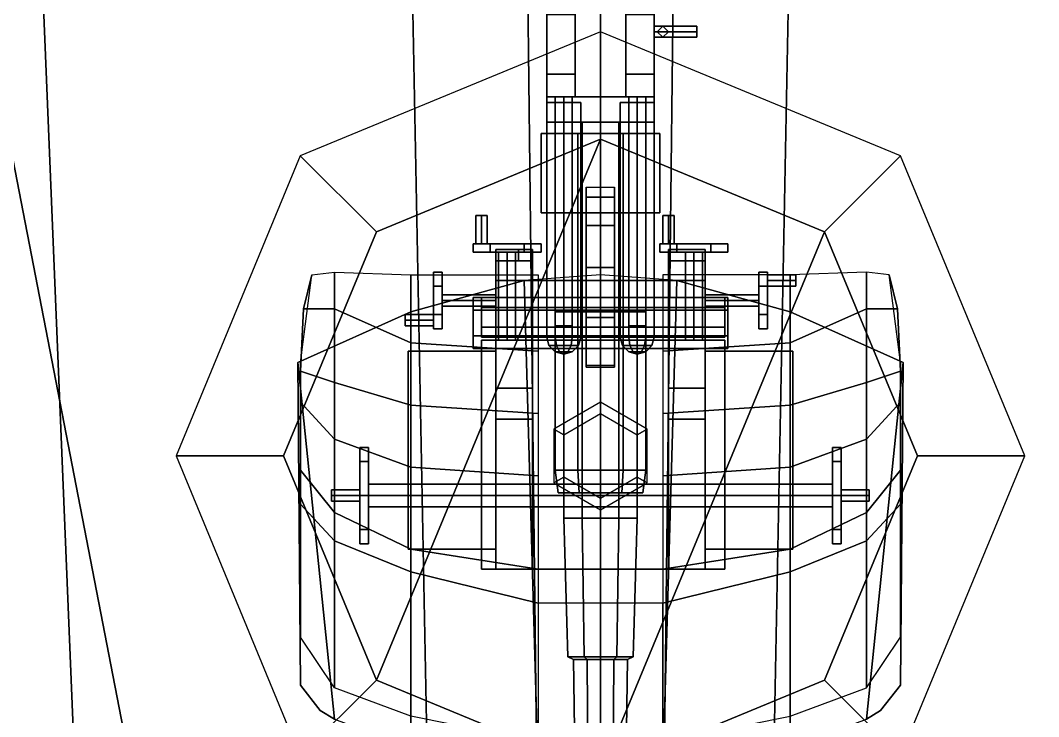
# Model space of a CAD drawing. Header units: millimetres. Extents: x -5 to 5, y -63 to 51.
# Drawn here: x -2.05 to 1.548, y -27.401 to -24.94 of the extents above; entities that cross this region are included whole.
import ezdxf

# ---------------------------------------------------------------- set-up
doc = ezdxf.new("R2010")
doc.units = ezdxf.units.MM
for name, color, linetype in [('gun', 1, 'Continuous'), ('hull2', 7, 'Continuous'), ('railings', 6, 'Continuous'), ('sleeve', 5, 'Continuous'), ('turret', 2, 'Continuous')]:
    doc.layers.add(name, color=color, linetype=linetype)

msp = doc.modelspace()

# ---------------------------------------------------------------- linework, layer by layer
for points in [[(2.02, -23.63, 4.18), (-2.02, -23.63, 4.18), (-1.79, -29.22, 4.18), (1.79, -29.22, 4.18)], [(-1.79, -29.22, 4.18), (-2.02, -23.63, 4.18), (-2.02, -23.63, 3.02), (-1.79, -29.22, 3.02)], [(0, -24.54, 3.09), (-4.31, -24.54, 3), (-4.06, -29.75, 3), (0, -29.75, 3.13)], [(-3.24, -24.54, -1.71), (-2.25, -24.54, -2.16), (-1.24, -29.75, -2.12), (-2.08, -29.75, -1.67)], [(-2.25, -24.54, -2.16), (-0.67, -24.54, -2.77), (-0.57, -29.75, -2.58), (-1.24, -29.75, -2.12)], [(-0.67, -24.54, -2.77), (-0.26, -24.54, -2.89), (-0.2, -29.75, -2.93), (-0.57, -29.75, -2.58)], [(-0.26, -24.54, -2.89), (0, -24.54, -2.98), (0, -29.75, -2.98), (-0.2, -29.75, -2.93)], [(-0.792, -25.688, 4.44), (0, -25.36, 4.44), (0, -24.98, 4.18), (-1.0607, -25.4193, 4.18)], [(0, -25.36, 4.44), (0.792, -25.688, 4.44), (1.0607, -25.4193, 4.18), (0, -24.98, 4.18)], [(-0.792, -25.688, 4.44), (-1.12, -26.48, 4.44), (-0.792, -27.272, 4.44), (0, -25.36, 4.44)], [(0, -25.36, 4.44), (-0.792, -27.272, 4.44), (0, -27.6, 4.44), (0.792, -25.688, 4.44)], [(-1.12, -26.48, 4.44), (-0.792, -25.688, 4.44), (-1.0607, -25.4193, 4.18), (-1.5, -26.48, 4.18)], [(0.792, -25.688, 4.44), (1.12, -26.48, 4.44), (1.5, -26.48, 4.18), (1.0607, -25.4193, 4.18)], [(0.792, -25.688, 4.44), (0, -27.6, 4.44), (0.792, -27.272, 4.44), (1.12, -26.48, 4.44)], [(-0.792, -27.272, 4.44), (-1.12, -26.48, 4.44), (-1.5, -26.48, 4.18), (-1.0607, -27.5407, 4.18)], [(1.12, -26.48, 4.44), (0.792, -27.272, 4.44), (1.0607, -27.5407, 4.18), (1.5, -26.48, 4.18)], [(0, -27.6, 4.44), (-0.792, -27.272, 4.44), (-1.0607, -27.5407, 4.18), (0, -27.98, 4.18)], [(0.792, -27.272, 4.44), (0, -27.6, 4.44), (0, -27.98, 4.18), (1.0607, -27.5407, 4.18)]]:
    msp.add_3dface(points)
at = {"layer": 'gun'}
for points in [[(-0.19, -24.9, 5.54), (0.19, -24.9, 5.54), (0.19, -25.21, 5.54), (-0.19, -25.21, 5.54)], [(-0.19, -25.21, 5.9), (-0.19, -24.92, 5.9), (-0.19, -24.9, 5.54), (-0.19, -25.21, 5.54)], [(0.09, -25.21, 5.6), (0.09, -24.9, 5.6), (-0.09, -24.9, 5.6), (-0.09, -25.21, 5.6)], [(-0.09, -25.21, 5.54), (-0.09, -24.9, 5.54), (-0.09, -24.92, 5.9), (-0.09, -25.21, 5.9)], [(0.09, -25.21, 5.9), (0.09, -24.92, 5.9), (0.09, -24.9, 5.54), (0.09, -25.21, 5.54)], [(0.19, -25.21, 5.54), (0.19, -24.9, 5.54), (0.19, -24.92, 5.9), (0.19, -25.21, 5.9)], [(-0.09, -25.21, 5.9), (-0.09, -24.92, 5.9), (-0.19, -24.92, 5.9), (-0.19, -25.21, 5.9)], [(0.19, -25.21, 5.9), (0.19, -24.92, 5.9), (0.09, -24.92, 5.9), (0.09, -25.21, 5.9)], [(0.19, -24.96, 5.7), (0.19, -24.98, 5.72), (0.24, -24.98, 5.72), (0.22, -24.96, 5.7)], [(0.19, -24.98, 5.68), (0.19, -24.96, 5.7), (0.22, -24.96, 5.7), (0.2, -24.98, 5.68)], [(0.22, -24.96, 5.46), (0.2, -24.98, 5.44), (0.2, -24.98, 5.68), (0.22, -24.96, 5.7)], [(0.2, -24.98, 5.44), (0.22, -24.96, 5.46), (0.34, -24.96, 5.46), (0.34, -24.98, 5.44)], [(0.24, -24.98, 5.48), (0.22, -24.96, 5.46), (0.22, -24.96, 5.7), (0.24, -24.98, 5.72)], [(0.22, -24.96, 5.46), (0.24, -24.98, 5.48), (0.34, -24.98, 5.48), (0.34, -24.96, 5.46)], [(0.34, -24.96, 5.46), (0.34, -24.98, 5.48), (0.34, -25, 5.46), (0.34, -24.98, 5.44)], [(0.19, -24.98, 5.72), (0.19, -25, 5.7), (0.22, -25, 5.7), (0.24, -24.98, 5.72)], [(0.19, -25, 5.7), (0.19, -24.98, 5.68), (0.2, -24.98, 5.68), (0.22, -25, 5.7)], [(0.2, -24.98, 5.44), (0.22, -25, 5.46), (0.22, -25, 5.7), (0.2, -24.98, 5.68)], [(0.22, -25, 5.46), (0.2, -24.98, 5.44), (0.34, -24.98, 5.44), (0.34, -25, 5.46)], [(0.22, -25, 5.46), (0.24, -24.98, 5.48), (0.24, -24.98, 5.72), (0.22, -25, 5.7)], [(0.24, -24.98, 5.48), (0.22, -25, 5.46), (0.34, -25, 5.46), (0.34, -24.98, 5.48)], [(-0.19, -25.13, 6.04), (-0.09, -25.13, 6.04), (-0.09, -25.13, 5.9), (-0.19, -25.13, 5.9)], [(-0.19, -25.21, 6.04), (-0.19, -25.13, 6.04), (-0.19, -25.13, 5.9), (-0.19, -25.21, 5.9)], [(-0.09, -25.21, 6.04), (-0.09, -25.13, 6.04), (-0.19, -25.13, 6.04), (-0.19, -25.21, 6.04)], [(-0.09, -25.21, 5.9), (-0.09, -25.13, 5.9), (-0.09, -25.13, 6.04), (-0.09, -25.21, 6.04)], [(0.09, -25.21, 6.04), (0.09, -25.13, 6.04), (0.09, -25.13, 5.9), (0.09, -25.21, 5.9)], [(0.19, -25.21, 6.04), (0.19, -25.13, 6.04), (0.09, -25.13, 6.04), (0.09, -25.21, 6.04)], [(0.09, -25.13, 6.04), (0.19, -25.13, 6.04), (0.19, -25.13, 5.9), (0.09, -25.13, 5.9)], [(0.19, -25.21, 5.9), (0.19, -25.13, 5.9), (0.19, -25.13, 6.04), (0.19, -25.21, 6.04)], [(0.19, -25.3, 5.86), (0.19, -25.21, 5.86), (-0.19, -25.21, 5.86), (-0.19, -25.3, 5.86)], [(-0.19, -25.21, 5.54), (0.19, -25.21, 5.54), (0.19, -25.3, 5.54), (-0.19, -25.3, 5.54)], [(-0.19, -25.21, 5.86), (0.19, -25.21, 5.86), (0.19, -25.21, 5.54), (-0.19, -25.21, 5.54)], [(-0.19, -25.3, 5.86), (-0.19, -25.21, 5.86), (-0.19, -25.21, 5.54), (-0.19, -25.3, 5.54)], [(-0.19, -25.21, 5.86), (-0.09, -25.21, 5.86), (-0.09, -25.21, 6.04), (-0.19, -25.21, 6.04)], [(-0.16, -26.02, 5.99), (-0.13, -26.02, 6.02), (-0.13, -25.21, 6.02), (-0.16, -25.21, 5.99)], [(-0.13, -26.02, 5.96), (-0.16, -26.02, 5.99), (-0.16, -25.21, 5.99), (-0.13, -25.21, 5.96)], [(-0.13, -26.02, 6.02), (-0.1, -26.02, 5.99), (-0.1, -25.21, 5.99), (-0.13, -25.21, 6.02)], [(-0.1, -26.02, 5.99), (-0.13, -26.02, 5.96), (-0.13, -25.21, 5.96), (-0.1, -25.21, 5.99)], [(0.09, -25.21, 5.86), (0.19, -25.21, 5.86), (0.19, -25.21, 6.04), (0.09, -25.21, 6.04)], [(0.13, -26.02, 5.96), (0.1, -26.02, 5.99), (0.1, -25.21, 5.99), (0.13, -25.21, 5.96)], [(0.1, -26.02, 5.99), (0.13, -26.02, 6.02), (0.13, -25.21, 6.02), (0.1, -25.21, 5.99)], [(0.16, -26.02, 5.99), (0.13, -26.02, 5.96), (0.13, -25.21, 5.96), (0.16, -25.21, 5.99)], [(0.13, -26.02, 6.02), (0.16, -26.02, 5.99), (0.16, -25.21, 5.99), (0.13, -25.21, 6.02)], [(0.19, -25.3, 5.54), (0.19, -25.21, 5.54), (0.19, -25.21, 5.86), (0.19, -25.3, 5.86)], [(-0.19, -25.3, 5.54), (0.19, -25.3, 5.54), (0.19, -25.3, 5.86), (-0.19, -25.3, 5.86)], [(-0.065, -26.7, 5.6374), (-0.13, -26.7, 5.75), (-0.13, -25.3, 5.75), (-0.065, -25.3, 5.6374)], [(-0.13, -26.7, 5.75), (-0.065, -26.7, 5.8626), (-0.065, -25.3, 5.8626), (-0.13, -25.3, 5.75)], [(-0.065, -26.7, 5.8626), (0.065, -26.7, 5.8626), (0.065, -25.3, 5.8626), (-0.065, -25.3, 5.8626)], [(0.065, -26.7, 5.6374), (-0.065, -26.7, 5.6374), (-0.065, -25.3, 5.6374), (0.065, -25.3, 5.6374)], [(0.13, -26.7, 5.75), (0.065, -26.7, 5.6374), (0.065, -25.3, 5.6374), (0.13, -25.3, 5.75)], [(0.065, -26.7, 5.8626), (0.13, -26.7, 5.75), (0.13, -25.3, 5.75), (0.065, -25.3, 5.8626)], [(-0.0575, -27.19, 5.6504), (-0.115, -27.19, 5.75), (-0.13, -26.7, 5.75), (-0.065, -26.7, 5.6374)], [(-0.115, -27.19, 5.75), (-0.0575, -27.19, 5.8496), (-0.065, -26.7, 5.8626), (-0.13, -26.7, 5.75)], [(-0.0575, -27.19, 5.8496), (0.0575, -27.19, 5.8496), (0.065, -26.7, 5.8626), (-0.065, -26.7, 5.8626)], [(0.0575, -27.19, 5.6504), (-0.0575, -27.19, 5.6504), (-0.065, -26.7, 5.6374), (0.065, -26.7, 5.6374)], [(0.115, -27.19, 5.75), (0.0575, -27.19, 5.6504), (0.065, -26.7, 5.6374), (0.13, -26.7, 5.75)], [(0.0575, -27.19, 5.8496), (0.115, -27.19, 5.75), (0.13, -26.7, 5.75), (0.065, -26.7, 5.8626)], [(-0.0475, -27.2, 5.6677), (-0.095, -27.2, 5.75), (-0.115, -27.19, 5.75), (-0.0575, -27.19, 5.6504)], [(-0.095, -27.2, 5.75), (-0.0475, -27.2, 5.8323), (-0.0575, -27.19, 5.8496), (-0.115, -27.19, 5.75)], [(-0.035, -29.01, 5.6894), (-0.07, -29.01, 5.75), (-0.095, -27.2, 5.75), (-0.0475, -27.2, 5.6677)], [(-0.07, -29.01, 5.75), (-0.035, -29.01, 5.8106), (-0.0475, -27.2, 5.8323), (-0.095, -27.2, 5.75)], [(0.0475, -27.2, 5.6677), (-0.0475, -27.2, 5.6677), (-0.0575, -27.19, 5.6504), (0.0575, -27.19, 5.6504)], [(-0.0475, -27.2, 5.8323), (0.0475, -27.2, 5.8323), (0.0575, -27.19, 5.8496), (-0.0575, -27.19, 5.8496)], [(0.035, -29.01, 5.6894), (-0.035, -29.01, 5.6894), (-0.0475, -27.2, 5.6677), (0.0475, -27.2, 5.6677)], [(-0.035, -29.01, 5.8106), (0.035, -29.01, 5.8106), (0.0475, -27.2, 5.8323), (-0.0475, -27.2, 5.8323)], [(0.035, -29.01, 5.8106), (0.07, -29.01, 5.75), (0.095, -27.2, 5.75), (0.0475, -27.2, 5.8323)], [(0.07, -29.01, 5.75), (0.035, -29.01, 5.6894), (0.0475, -27.2, 5.6677), (0.095, -27.2, 5.75)], [(0.095, -27.2, 5.75), (0.0475, -27.2, 5.6677), (0.0575, -27.19, 5.6504), (0.115, -27.19, 5.75)], [(0.0475, -27.2, 5.8323), (0.095, -27.2, 5.75), (0.115, -27.19, 5.75), (0.0575, -27.19, 5.8496)]]:
    msp.add_3dface(points, dxfattribs=at)
at = {"layer": 'hull2'}
for points in [[(0.26, -24.54, -2.89), (0, -24.54, -2.98), (0, -29.75, -2.98), (0.2, -29.75, -2.93)], [(0, -24.54, 3.09), (4.31, -24.54, 3), (4.06, -29.75, 3), (0, -29.75, 3.13)], [(0.67, -24.54, -2.77), (0.26, -24.54, -2.89), (0.2, -29.75, -2.93), (0.57, -29.75, -2.58)], [(2.25, -24.54, -2.16), (0.67, -24.54, -2.77), (0.57, -29.75, -2.58), (1.24, -29.75, -2.12)], [(3.24, -24.54, -1.71), (2.25, -24.54, -2.16), (1.24, -29.75, -2.12), (2.08, -29.75, -1.67)]]:
    msp.add_3dface(points, dxfattribs=at)
at = {"layer": 'railings'}
for points in [[(-1.79, -29.22, 4.18), (-2.02, -23.63, 4.18), (-2.02, -23.63, 4.83), (-1.79, -29.22, 4.83)], [(-1.79, -29.22, 4.83), (-2.02, -23.63, 4.83), (-2.02, -23.63, 4.18), (-1.79, -29.22, 4.18)]]:
    msp.add_3dface(points, dxfattribs=at)
at = {"layer": 'sleeve'}
for points in [[(-0.19, -26.06, 5.99), (-0.16, -26.06, 6.042), (-0.16, -25.23, 6.042), (-0.19, -25.23, 5.99)], [(-0.16, -26.06, 5.938), (-0.19, -26.06, 5.99), (-0.19, -25.23, 5.99), (-0.16, -25.23, 5.938)], [(-0.16, -25.23, 6.042), (-0.1, -25.23, 6.042), (-0.07, -25.23, 5.99), (-0.19, -25.23, 5.99)], [(-0.19, -25.23, 5.99), (-0.07, -25.23, 5.99), (-0.1, -25.23, 5.938), (-0.16, -25.23, 5.938)], [(-0.16, -26.06, 6.042), (-0.1, -26.06, 6.042), (-0.1, -25.23, 6.042), (-0.16, -25.23, 6.042)], [(-0.1, -26.06, 5.938), (-0.16, -26.06, 5.938), (-0.16, -25.23, 5.938), (-0.1, -25.23, 5.938)], [(-0.1, -26.06, 6.042), (-0.07, -26.06, 5.99), (-0.07, -25.23, 5.99), (-0.1, -25.23, 6.042)], [(-0.07, -26.06, 5.99), (-0.1, -26.06, 5.938), (-0.1, -25.23, 5.938), (-0.07, -25.23, 5.99)], [(0.1, -26.06, 5.938), (0.07, -26.06, 5.99), (0.07, -25.23, 5.99), (0.1, -25.23, 5.938)], [(0.07, -26.06, 5.99), (0.1, -26.06, 6.042), (0.1, -25.23, 6.042), (0.07, -25.23, 5.99)], [(0.07, -25.23, 5.99), (0.19, -25.23, 5.99), (0.16, -25.23, 5.938), (0.1, -25.23, 5.938)], [(0.1, -25.23, 6.042), (0.16, -25.23, 6.042), (0.19, -25.23, 5.99), (0.07, -25.23, 5.99)], [(0.16, -26.06, 5.938), (0.1, -26.06, 5.938), (0.1, -25.23, 5.938), (0.16, -25.23, 5.938)], [(0.1, -26.06, 6.042), (0.16, -26.06, 6.042), (0.16, -25.23, 6.042), (0.1, -25.23, 6.042)], [(0.19, -26.06, 5.99), (0.16, -26.06, 5.938), (0.16, -25.23, 5.938), (0.19, -25.23, 5.99)], [(0.16, -26.06, 6.042), (0.19, -26.06, 5.99), (0.19, -25.23, 5.99), (0.16, -25.23, 6.042)], [(-0.08, -25.34, 6.08), (0.08, -25.34, 6.08), (0.21, -25.34, 6), (-0.21, -25.34, 6)], [(-0.21, -25.34, 5.66), (0.21, -25.34, 5.66), (0.21, -25.62, 5.66), (-0.21, -25.62, 5.66)], [(-0.21, -25.34, 6), (0.21, -25.34, 6), (0.21, -25.34, 5.66), (-0.21, -25.34, 5.66)], [(-0.21, -25.62, 6), (-0.21, -25.34, 6), (-0.21, -25.34, 5.66), (-0.21, -25.62, 5.66)], [(-0.08, -25.62, 6.08), (-0.08, -25.34, 6.08), (-0.21, -25.34, 6), (-0.21, -25.62, 6)], [(-0.16, -25.34, 5.75), (0.16, -25.34, 5.75), (0.08, -25.34, 5.6114), (-0.08, -25.34, 5.6114)], [(-0.08, -25.34, 5.8886), (0.08, -25.34, 5.8886), (0.16, -25.34, 5.75), (-0.16, -25.34, 5.75)], [(-0.08, -26.53, 5.6114), (-0.16, -26.53, 5.75), (-0.16, -25.34, 5.75), (-0.08, -25.34, 5.6114)], [(-0.16, -26.53, 5.75), (-0.08, -26.53, 5.8886), (-0.08, -25.34, 5.8886), (-0.16, -25.34, 5.75)], [(0.08, -25.62, 6.08), (0.08, -25.34, 6.08), (-0.08, -25.34, 6.08), (-0.08, -25.62, 6.08)], [(-0.08, -26.53, 5.8886), (0.08, -26.53, 5.8886), (0.08, -25.34, 5.8886), (-0.08, -25.34, 5.8886)], [(0.08, -26.53, 5.6114), (-0.08, -26.53, 5.6114), (-0.08, -25.34, 5.6114), (0.08, -25.34, 5.6114)], [(0.16, -26.53, 5.75), (0.08, -26.53, 5.6114), (0.08, -25.34, 5.6114), (0.16, -25.34, 5.75)], [(0.08, -26.53, 5.8886), (0.16, -26.53, 5.75), (0.16, -25.34, 5.75), (0.08, -25.34, 5.8886)], [(0.21, -25.62, 6), (0.21, -25.34, 6), (0.08, -25.34, 6.08), (0.08, -25.62, 6.08)], [(0.21, -25.62, 5.66), (0.21, -25.34, 5.66), (0.21, -25.34, 6), (0.21, -25.62, 6)], [(-0.05, -25.565, 5.574), (-0.05, -25.53, 5.75), (0.05, -25.53, 5.75), (0.05, -25.565, 5.574)], [(-0.05, -25.53, 5.75), (-0.05, -25.565, 5.574), (-0.05, -25.99, 5.29), (-0.05, -26.166, 5.325)], [(-0.05, -26.16, 5.75), (-0.05, -25.53, 5.75), (-0.05, -26.166, 5.325)], [(0.05, -25.565, 5.574), (0.05, -25.53, 5.75), (0.05, -26.166, 5.325), (0.05, -25.99, 5.29)], [(0.05, -25.53, 5.75), (0.05, -26.16, 5.75), (0.05, -26.166, 5.325)], [(-0.05, -25.565, 5.574), (-0.05, -25.6647, 5.4247), (-0.05, -25.814, 5.325), (-0.05, -25.99, 5.29)], [(-0.05, -25.6647, 5.4247), (-0.05, -25.565, 5.574), (0.05, -25.565, 5.574), (0.05, -25.6647, 5.4247)], [(0.05, -25.6647, 5.4247), (0.05, -25.565, 5.574), (0.05, -25.99, 5.29), (0.05, -25.814, 5.325)], [(-0.21, -25.62, 6), (0.21, -25.62, 6), (0.08, -25.62, 6.08), (-0.08, -25.62, 6.08)], [(-0.21, -25.62, 5.66), (0.21, -25.62, 5.66), (0.21, -25.62, 6), (-0.21, -25.62, 6)], [(-0.05, -25.814, 5.325), (-0.05, -25.6647, 5.4247), (0.05, -25.6647, 5.4247), (0.05, -25.814, 5.325)], [(-0.05, -25.99, 5.29), (-0.05, -25.814, 5.325), (0.05, -25.814, 5.325), (0.05, -25.99, 5.29)], [(-0.42, -25.955, 5.6894), (-0.42, -25.92, 5.75), (0.44, -25.92, 5.75), (0.44, -25.955, 5.6894)], [(-0.42, -25.92, 5.75), (-0.42, -25.955, 5.8106), (0.44, -25.955, 5.8106), (0.44, -25.92, 5.75)], [(-0.42, -25.955, 5.6894), (-0.42, -26.025, 5.6894), (-0.42, -26.06, 5.75), (-0.42, -25.92, 5.75)], [(-0.42, -25.92, 5.75), (-0.42, -26.06, 5.75), (-0.42, -26.025, 5.8106), (-0.42, -25.955, 5.8106)], [(0.44, -25.92, 5.75), (0.44, -26.06, 5.75), (0.44, -26.025, 5.6894), (0.44, -25.955, 5.6894)], [(0.44, -25.955, 5.8106), (0.44, -26.025, 5.8106), (0.44, -26.06, 5.75), (0.44, -25.92, 5.75)], [(-0.42, -25.955, 5.8106), (-0.42, -26.025, 5.8106), (0.44, -26.025, 5.8106), (0.44, -25.955, 5.8106)], [(-0.42, -26.025, 5.6894), (-0.42, -25.955, 5.6894), (0.44, -25.955, 5.6894), (0.44, -26.025, 5.6894)], [(0.16, -26.06, 5.94), (0.16, -25.97, 5.94), (-0.16, -25.97, 5.94), (-0.16, -26.06, 5.94)], [(-0.16, -25.97, 5.66), (0.16, -25.97, 5.66), (0.16, -26.06, 5.66), (-0.16, -26.06, 5.66)], [(-0.16, -25.97, 5.94), (0.16, -25.97, 5.94), (0.16, -25.97, 5.66), (-0.16, -25.97, 5.66)], [(-0.16, -26.06, 5.94), (-0.16, -25.97, 5.94), (-0.16, -25.97, 5.66), (-0.16, -26.06, 5.66)], [(0.16, -26.06, 5.66), (0.16, -25.97, 5.66), (0.16, -25.97, 5.94), (0.16, -26.06, 5.94)], [(-0.05, -26.166, 5.325), (-0.05, -25.99, 5.29), (0.05, -25.99, 5.29), (0.05, -26.166, 5.325)], [(-0.42, -26.06, 5.75), (-0.42, -26.025, 5.6894), (0.44, -26.025, 5.6894), (0.44, -26.06, 5.75)], [(-0.42, -26.025, 5.8106), (-0.42, -26.06, 5.75), (0.44, -26.06, 5.75), (0.44, -26.025, 5.8106)], [(-0.156, -26.09, 6.035), (-0.16, -26.06, 6.042), (-0.19, -26.06, 5.99), (-0.182, -26.09, 5.99)], [(-0.182, -26.09, 5.99), (-0.19, -26.06, 5.99), (-0.16, -26.06, 5.938), (-0.156, -26.09, 5.945)], [(-0.16, -26.06, 5.66), (0.16, -26.06, 5.66), (0.16, -26.06, 5.94), (-0.16, -26.06, 5.94)], [(-0.104, -26.09, 6.035), (-0.1, -26.06, 6.042), (-0.16, -26.06, 6.042), (-0.156, -26.09, 6.035)], [(-0.156, -26.09, 5.945), (-0.16, -26.06, 5.938), (-0.1, -26.06, 5.938), (-0.104, -26.09, 5.945)], [(-0.078, -26.09, 5.99), (-0.07, -26.06, 5.99), (-0.1, -26.06, 6.042), (-0.104, -26.09, 6.035)], [(-0.104, -26.09, 5.945), (-0.1, -26.06, 5.938), (-0.07, -26.06, 5.99), (-0.078, -26.09, 5.99)], [(0.078, -26.09, 5.99), (0.07, -26.06, 5.99), (0.1, -26.06, 5.938), (0.104, -26.09, 5.945)], [(0.104, -26.09, 6.035), (0.1, -26.06, 6.042), (0.07, -26.06, 5.99), (0.078, -26.09, 5.99)], [(0.104, -26.09, 5.945), (0.1, -26.06, 5.938), (0.16, -26.06, 5.938), (0.156, -26.09, 5.945)], [(0.156, -26.09, 6.035), (0.16, -26.06, 6.042), (0.1, -26.06, 6.042), (0.104, -26.09, 6.035)], [(0.156, -26.09, 5.945), (0.16, -26.06, 5.938), (0.19, -26.06, 5.99), (0.182, -26.09, 5.99)], [(0.182, -26.09, 5.99), (0.19, -26.06, 5.99), (0.16, -26.06, 6.042), (0.156, -26.09, 6.035)], [(-0.145, -26.112, 6.016), (-0.156, -26.09, 6.035), (-0.182, -26.09, 5.99), (-0.16, -26.112, 5.99)], [(-0.16, -26.112, 5.99), (-0.182, -26.09, 5.99), (-0.156, -26.09, 5.945), (-0.145, -26.112, 5.964)], [(-0.13, -26.12, 5.99), (-0.145, -26.112, 6.016), (-0.16, -26.112, 5.99), (-0.13, -26.12, 5.99)], [(-0.13, -26.12, 5.99), (-0.16, -26.112, 5.99), (-0.145, -26.112, 5.964), (-0.13, -26.12, 5.99)], [(-0.115, -26.112, 6.016), (-0.104, -26.09, 6.035), (-0.156, -26.09, 6.035), (-0.145, -26.112, 6.016)], [(-0.145, -26.112, 5.964), (-0.156, -26.09, 5.945), (-0.104, -26.09, 5.945), (-0.115, -26.112, 5.964)], [(-0.13, -26.12, 5.99), (-0.115, -26.112, 6.016), (-0.145, -26.112, 6.016), (-0.13, -26.12, 5.99)], [(-0.13, -26.12, 5.99), (-0.145, -26.112, 5.964), (-0.115, -26.112, 5.964), (-0.13, -26.12, 5.99)], [(-0.13, -26.12, 5.99), (-0.1, -26.112, 5.99), (-0.115, -26.112, 6.016), (-0.13, -26.12, 5.99)], [(-0.13, -26.12, 5.99), (-0.115, -26.112, 5.964), (-0.1, -26.112, 5.99), (-0.13, -26.12, 5.99)], [(-0.1, -26.112, 5.99), (-0.078, -26.09, 5.99), (-0.104, -26.09, 6.035), (-0.115, -26.112, 6.016)], [(-0.115, -26.112, 5.964), (-0.104, -26.09, 5.945), (-0.078, -26.09, 5.99), (-0.1, -26.112, 5.99)], [(0.1, -26.112, 5.99), (0.078, -26.09, 5.99), (0.104, -26.09, 5.945), (0.115, -26.112, 5.964)], [(0.115, -26.112, 6.016), (0.104, -26.09, 6.035), (0.078, -26.09, 5.99), (0.1, -26.112, 5.99)], [(0.13, -26.12, 5.99), (0.1, -26.112, 5.99), (0.115, -26.112, 5.964), (0.13, -26.12, 5.99)], [(0.13, -26.12, 5.99), (0.115, -26.112, 6.016), (0.1, -26.112, 5.99), (0.13, -26.12, 5.99)], [(0.115, -26.112, 5.964), (0.104, -26.09, 5.945), (0.156, -26.09, 5.945), (0.145, -26.112, 5.964)], [(0.145, -26.112, 6.016), (0.156, -26.09, 6.035), (0.104, -26.09, 6.035), (0.115, -26.112, 6.016)], [(0.13, -26.12, 5.99), (0.115, -26.112, 5.964), (0.145, -26.112, 5.964), (0.13, -26.12, 5.99)], [(0.13, -26.12, 5.99), (0.145, -26.112, 6.016), (0.115, -26.112, 6.016), (0.13, -26.12, 5.99)], [(0.13, -26.12, 5.99), (0.145, -26.112, 5.964), (0.16, -26.112, 5.99), (0.13, -26.12, 5.99)], [(0.13, -26.12, 5.99), (0.16, -26.112, 5.99), (0.145, -26.112, 6.016), (0.13, -26.12, 5.99)], [(0.145, -26.112, 5.964), (0.156, -26.09, 5.945), (0.182, -26.09, 5.99), (0.16, -26.112, 5.99)], [(0.16, -26.112, 5.99), (0.182, -26.09, 5.99), (0.156, -26.09, 6.035), (0.145, -26.112, 6.016)], [(-0.05, -26.16, 5.75), (-0.05, -26.166, 5.325), (0.05, -26.166, 5.325), (0.05, -26.16, 5.75)], [(-0.075, -26.61, 5.6201), (-0.15, -26.61, 5.75), (-0.16, -26.53, 5.75), (-0.08, -26.53, 5.6114)], [(-0.15, -26.61, 5.75), (-0.075, -26.61, 5.8799), (-0.08, -26.53, 5.8886), (-0.16, -26.53, 5.75)], [(-0.075, -26.61, 5.8799), (0.075, -26.61, 5.8799), (0.08, -26.53, 5.8886), (-0.08, -26.53, 5.8886)], [(0.075, -26.61, 5.6201), (-0.075, -26.61, 5.6201), (-0.08, -26.53, 5.6114), (0.08, -26.53, 5.6114)], [(0.15, -26.61, 5.75), (0.075, -26.61, 5.6201), (0.08, -26.53, 5.6114), (0.16, -26.53, 5.75)], [(0.075, -26.61, 5.8799), (0.15, -26.61, 5.75), (0.16, -26.53, 5.75), (0.08, -26.53, 5.8886)], [(-0.075, -26.61, 5.6201), (0.075, -26.61, 5.6201), (0.15, -26.61, 5.75), (-0.15, -26.61, 5.75)], [(-0.15, -26.61, 5.75), (0.15, -26.61, 5.75), (0.075, -26.61, 5.8799), (-0.075, -26.61, 5.8799)]]:
    msp.add_3dface(points, dxfattribs=at)
at = {"layer": 'turret'}
for points in [[(-0.44, -25.73, 5.32), (-0.42, -25.73, 5.34), (-0.42, -25.63, 5.34), (-0.44, -25.63, 5.32)], [(-0.42, -25.73, 5.3), (-0.44, -25.73, 5.32), (-0.44, -25.63, 5.32), (-0.42, -25.63, 5.3)], [(-0.44, -25.63, 5.32), (-0.42, -25.63, 5.34), (-0.4, -25.63, 5.32), (-0.42, -25.63, 5.3)], [(-0.42, -25.73, 5.34), (-0.4, -25.73, 5.32), (-0.4, -25.63, 5.32), (-0.42, -25.63, 5.34)], [(-0.4, -25.73, 5.32), (-0.42, -25.73, 5.3), (-0.42, -25.63, 5.3), (-0.4, -25.63, 5.32)], [(0.22, -25.73, 5.32), (0.24, -25.73, 5.34), (0.24, -25.63, 5.34), (0.22, -25.63, 5.32)], [(0.24, -25.73, 5.3), (0.22, -25.73, 5.32), (0.22, -25.63, 5.32), (0.24, -25.63, 5.3)], [(0.22, -25.63, 5.32), (0.24, -25.63, 5.34), (0.26, -25.63, 5.32), (0.24, -25.63, 5.3)], [(0.24, -25.73, 5.34), (0.26, -25.73, 5.32), (0.26, -25.63, 5.32), (0.24, -25.63, 5.34)], [(0.26, -25.73, 5.32), (0.24, -25.73, 5.3), (0.24, -25.63, 5.3), (0.26, -25.63, 5.32)], [(-0.45, -25.76, 5.32), (-0.39, -25.76, 5.4239), (-0.39, -25.73, 5.4239), (-0.45, -25.73, 5.32)], [(-0.39, -25.73, 5.4239), (-0.27, -25.73, 5.4239), (-0.21, -25.73, 5.32), (-0.45, -25.73, 5.32)], [(-0.39, -25.76, 5.2161), (-0.45, -25.76, 5.32), (-0.45, -25.73, 5.32), (-0.39, -25.73, 5.2161)], [(-0.45, -25.73, 5.32), (-0.21, -25.73, 5.32), (-0.27, -25.73, 5.2161), (-0.39, -25.73, 5.2161)], [(-0.27, -25.76, 5.4239), (-0.39, -25.76, 5.4239), (-0.45, -25.76, 5.32), (-0.21, -25.76, 5.32)], [(-0.21, -25.76, 5.32), (-0.45, -25.76, 5.32), (-0.39, -25.76, 5.2161), (-0.27, -25.76, 5.2161)], [(-0.39, -25.76, 5.4239), (-0.27, -25.76, 5.4239), (-0.27, -25.73, 5.4239), (-0.39, -25.73, 5.4239)], [(-0.27, -25.76, 5.2161), (-0.39, -25.76, 5.2161), (-0.39, -25.73, 5.2161), (-0.27, -25.73, 5.2161)], [(-0.24, -25.75, 5.55), (-0.24, -25.75, 5.47), (-0.37, -25.75, 5.47), (-0.37, -25.75, 5.55)], [(-0.24, -25.79, 5.6), (-0.24, -25.75, 5.55), (-0.37, -25.75, 5.55), (-0.37, -25.79, 5.6)], [(-0.37, -25.79, 5.36), (-0.37, -25.75, 5.47), (-0.24, -25.75, 5.47), (-0.24, -25.79, 5.36)], [(-0.33, -26.07, 5.29), (-0.36, -26.07, 5.32), (-0.36, -25.76, 5.32), (-0.33, -25.76, 5.29)], [(-0.36, -26.07, 5.32), (-0.33, -26.07, 5.35), (-0.33, -25.76, 5.35), (-0.36, -25.76, 5.32)], [(-0.3, -26.07, 5.32), (-0.33, -26.07, 5.29), (-0.33, -25.76, 5.29), (-0.3, -25.76, 5.32)], [(-0.33, -26.07, 5.35), (-0.3, -26.07, 5.32), (-0.3, -25.76, 5.32), (-0.33, -25.76, 5.35)], [(-0.29, -25.75, 5.55), (-0.29, -25.75, 5.47), (-0.29, -25.79, 5.36), (-0.29, -25.79, 5.6)], [(-0.27, -25.76, 5.4239), (-0.21, -25.76, 5.32), (-0.21, -25.73, 5.32), (-0.27, -25.73, 5.4239)], [(-0.21, -25.76, 5.32), (-0.27, -25.76, 5.2161), (-0.27, -25.73, 5.2161), (-0.21, -25.73, 5.32)], [(-0.24, -25.79, 5.36), (-0.24, -25.75, 5.47), (-0.24, -25.75, 5.55), (-0.24, -25.79, 5.6)], [(0.27, -25.76, 5.2161), (0.21, -25.76, 5.32), (0.21, -25.73, 5.32), (0.27, -25.73, 5.2161)], [(0.21, -25.73, 5.32), (0.45, -25.73, 5.32), (0.39, -25.73, 5.2161), (0.27, -25.73, 5.2161)], [(0.21, -25.76, 5.32), (0.27, -25.76, 5.4239), (0.27, -25.73, 5.4239), (0.21, -25.73, 5.32)], [(0.27, -25.73, 5.4239), (0.39, -25.73, 5.4239), (0.45, -25.73, 5.32), (0.21, -25.73, 5.32)], [(0.45, -25.76, 5.32), (0.21, -25.76, 5.32), (0.27, -25.76, 5.2161), (0.39, -25.76, 5.2161)], [(0.39, -25.76, 5.4239), (0.27, -25.76, 5.4239), (0.21, -25.76, 5.32), (0.45, -25.76, 5.32)], [(0.37, -25.75, 5.55), (0.37, -25.75, 5.47), (0.24, -25.75, 5.47), (0.24, -25.75, 5.55)], [(0.37, -25.79, 5.6), (0.37, -25.75, 5.55), (0.24, -25.75, 5.55), (0.24, -25.79, 5.6)], [(0.24, -25.79, 5.36), (0.24, -25.75, 5.47), (0.37, -25.75, 5.47), (0.37, -25.79, 5.36)], [(0.24, -25.75, 5.55), (0.24, -25.75, 5.47), (0.24, -25.79, 5.36), (0.24, -25.79, 5.6)], [(0.39, -25.76, 5.2161), (0.27, -25.76, 5.2161), (0.27, -25.73, 5.2161), (0.39, -25.73, 5.2161)], [(0.27, -25.76, 5.4239), (0.39, -25.76, 5.4239), (0.39, -25.73, 5.4239), (0.27, -25.73, 5.4239)], [(0.33, -26.07, 5.29), (0.3, -26.07, 5.32), (0.3, -25.76, 5.32), (0.33, -25.76, 5.29)], [(0.3, -26.07, 5.32), (0.33, -26.07, 5.35), (0.33, -25.76, 5.35), (0.3, -25.76, 5.32)], [(0.36, -26.07, 5.32), (0.33, -26.07, 5.29), (0.33, -25.76, 5.29), (0.36, -25.76, 5.32)], [(0.33, -26.07, 5.35), (0.36, -26.07, 5.32), (0.36, -25.76, 5.32), (0.33, -25.76, 5.35)], [(0.37, -25.79, 5.36), (0.37, -25.75, 5.47), (0.37, -25.75, 5.55), (0.37, -25.79, 5.6)], [(0.45, -25.76, 5.32), (0.39, -25.76, 5.2161), (0.39, -25.73, 5.2161), (0.45, -25.73, 5.32)], [(0.39, -25.76, 5.4239), (0.45, -25.76, 5.32), (0.45, -25.73, 5.32), (0.39, -25.73, 5.4239)], [(-0.24, -26.07, 5.6), (-0.24, -25.79, 5.6), (-0.37, -25.79, 5.6), (-0.37, -26.07, 5.6)], [(-0.37, -26.07, 5.29), (-0.37, -25.79, 5.36), (-0.24, -25.79, 5.36), (-0.24, -26.07, 5.29)], [(-0.37, -25.79, 5.6), (-0.37, -25.79, 5.36), (-0.37, -26.07, 5.29), (-0.37, -26.07, 5.6)], [(-0.24, -26.07, 5.29), (-0.24, -25.79, 5.36), (-0.24, -25.79, 5.6), (-0.24, -26.07, 5.6)], [(0.37, -26.07, 5.6), (0.37, -25.79, 5.6), (0.24, -25.79, 5.6), (0.24, -26.07, 5.6)], [(0.24, -26.07, 5.29), (0.24, -25.79, 5.36), (0.37, -25.79, 5.36), (0.37, -26.07, 5.29)], [(0.24, -25.79, 5.6), (0.24, -25.79, 5.36), (0.24, -26.07, 5.29), (0.24, -26.07, 5.6)], [(0.37, -26.07, 5.29), (0.37, -25.79, 5.36), (0.37, -25.79, 5.6), (0.37, -26.07, 5.6)], [(-0.59, -25.98, 5.7666), (-0.59, -25.88, 5.7666), (-0.59, -25.83, 5.68), (-0.59, -26.03, 5.68)], [(-0.56, -25.88, 5.7666), (-0.56, -25.83, 5.68), (-0.59, -25.83, 5.68), (-0.59, -25.88, 5.7666)], [(-0.59, -26.03, 5.68), (-0.59, -25.83, 5.68), (-0.59, -25.88, 5.5934), (-0.59, -25.98, 5.5934)], [(-0.56, -25.83, 5.68), (-0.56, -25.88, 5.5934), (-0.59, -25.88, 5.5934), (-0.59, -25.83, 5.68)], [(-0.56, -26.03, 5.68), (-0.56, -25.83, 5.68), (-0.56, -25.88, 5.7666), (-0.56, -25.98, 5.7666)], [(-0.56, -25.98, 5.5934), (-0.56, -25.88, 5.5934), (-0.56, -25.83, 5.68), (-0.56, -26.03, 5.68)], [(0.56, -25.83, 5.68), (0.56, -26.03, 5.68), (0.56, -25.98, 5.7666), (0.56, -25.88, 5.7666)], [(0.56, -25.83, 5.68), (0.56, -25.88, 5.7666), (0.59, -25.88, 5.7666), (0.59, -25.83, 5.68)], [(0.56, -25.88, 5.5934), (0.56, -25.98, 5.5934), (0.56, -26.03, 5.68), (0.56, -25.83, 5.68)], [(0.56, -25.88, 5.5934), (0.56, -25.83, 5.68), (0.59, -25.83, 5.68), (0.59, -25.88, 5.5934)], [(0.59, -25.88, 5.7666), (0.59, -25.98, 5.7666), (0.59, -26.03, 5.68), (0.59, -25.83, 5.68)], [(0.59, -25.83, 5.68), (0.59, -26.03, 5.68), (0.59, -25.98, 5.5934), (0.59, -25.88, 5.5934)], [(-0.22, -27.6, 4.58), (-0.27, -25.86, 4.58), (-0.67, -25.97, 4.58), (-0.67, -27.51, 4.58)], [(-0.67, -25.97, 4.58), (-0.27, -25.86, 4.58), (-0.27, -25.86, 4.44), (-0.67, -25.97, 4.44)], [(-0.37, -25.86, 5.84), (-0.37, -25.86, 5.68), (-0.37, -26.07, 5.57), (-0.37, -26.07, 5.84)], [(-0.24, -25.86, 5.84), (-0.24, -25.86, 5.68), (-0.37, -25.86, 5.68), (-0.37, -25.86, 5.84)], [(-0.37, -26.07, 5.57), (-0.37, -25.86, 5.68), (-0.24, -25.86, 5.68), (-0.24, -26.07, 5.57)], [(-0.24, -26.07, 5.84), (-0.24, -25.86, 5.84), (-0.37, -25.86, 5.84), (-0.37, -26.07, 5.84)], [(-0.27, -25.86, 4.58), (0, -25.86, 4.58), (0, -25.84, 4.44), (-0.27, -25.86, 4.44)], [(0.22, -27.6, 4.58), (0.27, -25.86, 4.58), (-0.27, -25.86, 4.58), (-0.22, -27.6, 4.58)], [(-0.24, -26.07, 5.57), (-0.24, -25.86, 5.68), (-0.24, -25.86, 5.84), (-0.24, -26.07, 5.84)], [(0.27, -25.86, 4.44), (0, -25.84, 4.44), (0, -25.86, 4.58), (0.27, -25.86, 4.58)], [(0.67, -25.97, 4.58), (0.27, -25.86, 4.58), (0.22, -27.6, 4.58), (0.67, -27.51, 4.58)], [(0.24, -25.86, 5.84), (0.24, -25.86, 5.68), (0.24, -26.07, 5.57), (0.24, -26.07, 5.84)], [(0.37, -25.86, 5.84), (0.37, -25.86, 5.68), (0.24, -25.86, 5.68), (0.24, -25.86, 5.84)], [(0.24, -26.07, 5.57), (0.24, -25.86, 5.68), (0.37, -25.86, 5.68), (0.37, -26.07, 5.57)], [(0.37, -26.07, 5.84), (0.37, -25.86, 5.84), (0.24, -25.86, 5.84), (0.24, -26.07, 5.84)], [(0.67, -25.97, 4.44), (0.27, -25.86, 4.44), (0.27, -25.86, 4.58), (0.67, -25.97, 4.58)], [(0.37, -26.07, 5.57), (0.37, -25.86, 5.68), (0.37, -25.86, 5.84), (0.37, -26.07, 5.84)], [(0.59, -25.84, 5.68), (0.59, -25.86, 5.7), (0.69, -25.86, 5.7), (0.69, -25.84, 5.68)], [(0.59, -25.86, 5.66), (0.59, -25.84, 5.68), (0.69, -25.84, 5.68), (0.69, -25.86, 5.66)], [(0.59, -25.86, 5.7), (0.59, -25.88, 5.68), (0.69, -25.88, 5.68), (0.69, -25.86, 5.7)], [(0.59, -25.88, 5.68), (0.59, -25.86, 5.66), (0.69, -25.86, 5.66), (0.69, -25.88, 5.68)], [(0.69, -25.86, 5.7), (0.69, -25.88, 5.68), (0.69, -25.86, 5.66), (0.69, -25.84, 5.68)], [(-0.56, -25.88, 5.5934), (-0.56, -25.98, 5.5934), (-0.59, -25.98, 5.5934), (-0.59, -25.88, 5.5934)], [(-0.56, -25.98, 5.7666), (-0.56, -25.88, 5.7666), (-0.59, -25.88, 5.7666), (-0.59, -25.98, 5.7666)], [(0.56, -25.98, 5.5934), (0.56, -25.88, 5.5934), (0.59, -25.88, 5.5934), (0.59, -25.98, 5.5934)], [(0.56, -25.88, 5.7666), (0.56, -25.98, 5.7666), (0.59, -25.98, 5.7666), (0.59, -25.88, 5.7666)], [(-0.37, -25.93, 5.7), (-0.37, -25.91, 5.68), (-0.56, -25.91, 5.68), (-0.56, -25.93, 5.7)], [(-0.37, -25.91, 5.68), (-0.37, -25.93, 5.66), (-0.56, -25.93, 5.66), (-0.56, -25.91, 5.68)], [(-0.37, -25.95, 5.68), (-0.37, -25.93, 5.7), (-0.56, -25.93, 5.7), (-0.56, -25.95, 5.68)], [(-0.37, -25.93, 5.66), (-0.37, -25.95, 5.68), (-0.56, -25.95, 5.68), (-0.56, -25.93, 5.66)], [(-0.45, -25.92, 5.25), (-0.45, -25.965, 5.3279), (0.45, -25.965, 5.3279), (0.45, -25.92, 5.25)], [(-0.45, -25.965, 5.1721), (-0.45, -25.92, 5.25), (0.45, -25.92, 5.25), (0.45, -25.965, 5.1721)], [(-0.45, -25.92, 5.25), (-0.45, -26.1, 5.25), (-0.45, -26.055, 5.3279), (-0.45, -25.965, 5.3279)], [(-0.45, -25.965, 5.1721), (-0.45, -26.055, 5.1721), (-0.45, -26.1, 5.25), (-0.45, -25.92, 5.25)], [(0.37, -25.91, 5.68), (0.37, -25.93, 5.7), (0.56, -25.93, 5.7), (0.56, -25.91, 5.68)], [(0.37, -25.93, 5.66), (0.37, -25.91, 5.68), (0.56, -25.91, 5.68), (0.56, -25.93, 5.66)], [(0.37, -25.93, 5.7), (0.37, -25.95, 5.68), (0.56, -25.95, 5.68), (0.56, -25.93, 5.7)], [(0.37, -25.95, 5.68), (0.37, -25.93, 5.66), (0.56, -25.93, 5.66), (0.56, -25.95, 5.68)], [(0.45, -25.965, 5.3279), (0.45, -26.055, 5.3279), (0.45, -26.1, 5.25), (0.45, -25.92, 5.25)], [(0.45, -25.92, 5.25), (0.45, -26.1, 5.25), (0.45, -26.055, 5.1721), (0.45, -25.965, 5.1721)], [(-0.67, -27.51, 4.58), (-0.67, -25.97, 4.58), (-1.07, -26.15, 4.58), (-0.94, -27.41, 4.58)], [(-1.07, -26.15, 4.58), (-0.67, -25.97, 4.58), (-0.67, -25.97, 4.44), (-1.07, -26.15, 4.44)], [(-0.45, -25.965, 5.3279), (-0.45, -26.055, 5.3279), (0.45, -26.055, 5.3279), (0.45, -25.965, 5.3279)], [(-0.45, -26.055, 5.1721), (-0.45, -25.965, 5.1721), (0.45, -25.965, 5.1721), (0.45, -26.055, 5.1721)], [(1.07, -26.15, 4.58), (0.67, -25.97, 4.58), (0.67, -27.51, 4.58), (0.94, -27.41, 4.58)], [(1.07, -26.15, 4.44), (0.67, -25.97, 4.44), (0.67, -25.97, 4.58), (1.07, -26.15, 4.58)], [(-0.69, -26, 5.7), (-0.69, -25.98, 5.68), (-0.69, -26, 5.66), (-0.69, -26.02, 5.68)], [(-0.59, -26, 5.7), (-0.59, -25.98, 5.68), (-0.69, -25.98, 5.68), (-0.69, -26, 5.7)], [(-0.59, -25.98, 5.68), (-0.59, -26, 5.66), (-0.69, -26, 5.66), (-0.69, -25.98, 5.68)], [(-0.59, -26.02, 5.68), (-0.59, -26, 5.7), (-0.69, -26, 5.7), (-0.69, -26.02, 5.68)], [(-0.59, -26, 5.66), (-0.59, -26.02, 5.68), (-0.69, -26.02, 5.68), (-0.69, -26, 5.66)], [(-0.56, -26.03, 5.68), (-0.56, -25.98, 5.7666), (-0.59, -25.98, 5.7666), (-0.59, -26.03, 5.68)], [(-0.56, -25.98, 5.5934), (-0.56, -26.03, 5.68), (-0.59, -26.03, 5.68), (-0.59, -25.98, 5.5934)], [(0.56, -25.98, 5.7666), (0.56, -26.03, 5.68), (0.59, -26.03, 5.68), (0.59, -25.98, 5.7666)], [(0.56, -26.03, 5.68), (0.56, -25.98, 5.5934), (0.59, -25.98, 5.5934), (0.59, -26.03, 5.68)], [(-0.45, -26.055, 5.3279), (-0.45, -26.1, 5.25), (0.45, -26.1, 5.25), (0.45, -26.055, 5.3279)], [(-0.45, -26.1, 5.25), (-0.45, -26.055, 5.1721), (0.45, -26.055, 5.1721), (0.45, -26.1, 5.25)], [(-0.42, -26.07, 4.9), (0.44, -26.07, 4.9), (0.44, -26.88, 4.9), (-0.42, -26.88, 4.9)], [(-0.42, -26.07, 5), (0.44, -26.07, 5), (0.44, -26.07, 4.9), (-0.42, -26.07, 4.9)], [(0.44, -26.88, 5), (0.44, -26.07, 5), (-0.42, -26.07, 5), (-0.42, -26.88, 5)], [(-0.42, -26.88, 5), (-0.42, -26.07, 5), (-0.42, -26.07, 4.9), (-0.42, -26.88, 4.9)], [(-0.37, -26.88, 5.7), (-0.37, -26.07, 5.7), (-0.37, -26.07, 5), (-0.37, -26.88, 5)], [(-0.37, -26.24, 5.91), (-0.37, -26.07, 5.91), (-0.37, -26.07, 5.7), (-0.37, -26.35, 5.7)], [(-0.37, -26.07, 5.91), (-0.24, -26.07, 5.91), (-0.24, -26.07, 5.7), (-0.37, -26.07, 5.7)], [(-0.37, -26.07, 5.7), (-0.24, -26.07, 5.7), (-0.24, -26.07, 5), (-0.37, -26.07, 5)], [(-0.24, -26.24, 5.91), (-0.24, -26.07, 5.91), (-0.37, -26.07, 5.91), (-0.37, -26.24, 5.91)], [(-0.24, -26.88, 5), (-0.24, -26.07, 5), (-0.24, -26.07, 5.7), (-0.24, -26.88, 5.7)], [(-0.24, -26.35, 5.7), (-0.24, -26.07, 5.7), (-0.24, -26.07, 5.91), (-0.24, -26.24, 5.91)], [(0.24, -26.88, 5.7), (0.24, -26.07, 5.7), (0.24, -26.07, 5), (0.24, -26.88, 5)], [(0.24, -26.24, 5.91), (0.24, -26.07, 5.91), (0.24, -26.07, 5.7), (0.24, -26.35, 5.7)], [(0.24, -26.07, 5.91), (0.37, -26.07, 5.91), (0.37, -26.07, 5.7), (0.24, -26.07, 5.7)], [(0.24, -26.07, 5.7), (0.37, -26.07, 5.7), (0.37, -26.07, 5), (0.24, -26.07, 5)], [(0.37, -26.24, 5.91), (0.37, -26.07, 5.91), (0.24, -26.07, 5.91), (0.24, -26.24, 5.91)], [(0.37, -26.88, 5), (0.37, -26.07, 5), (0.37, -26.07, 5.7), (0.37, -26.88, 5.7)], [(0.37, -26.35, 5.7), (0.37, -26.07, 5.7), (0.37, -26.07, 5.91), (0.37, -26.24, 5.91)], [(0.44, -26.88, 4.9), (0.44, -26.07, 4.9), (0.44, -26.07, 5), (0.44, -26.88, 5)], [(-0.68, -26.11, 5.44), (-0.68, -26.11, 5.21), (-0.68, -26.81, 5.21), (-0.68, -26.81, 5.44)], [(-0.37, -26.81, 5.44), (-0.37, -26.11, 5.44), (-0.68, -26.11, 5.44), (-0.68, -26.81, 5.44)], [(-0.68, -26.81, 5.21), (-0.68, -26.11, 5.21), (-0.37, -26.11, 5.21), (-0.37, -26.81, 5.21)], [(-0.37, -26.11, 5.44), (-0.37, -26.11, 5.21), (-0.68, -26.11, 5.21), (-0.68, -26.11, 5.44)], [(0.68, -26.81, 5.44), (0.68, -26.11, 5.44), (0.37, -26.11, 5.44), (0.37, -26.81, 5.44)], [(0.37, -26.81, 5.21), (0.37, -26.11, 5.21), (0.68, -26.11, 5.21), (0.68, -26.81, 5.21)], [(0.68, -26.11, 5.44), (0.68, -26.11, 5.21), (0.37, -26.11, 5.21), (0.37, -26.11, 5.44)], [(0.68, -26.81, 5.21), (0.68, -26.11, 5.21), (0.68, -26.11, 5.44), (0.68, -26.81, 5.44)], [(-0.94, -27.41, 4.58), (-1.07, -26.15, 4.58), (-1.06, -27.29, 4.58), (-0.99, -27.38, 4.58)], [(-1.06, -27.29, 4.58), (-1.07, -26.15, 4.58), (-1.07, -26.15, 4.44), (-1.06, -27.29, 4.44)], [(1.06, -27.29, 4.58), (1.07, -26.15, 4.58), (0.94, -27.41, 4.58), (0.99, -27.38, 4.58)], [(1.06, -27.29, 4.44), (1.07, -26.15, 4.44), (1.07, -26.15, 4.58), (1.06, -27.29, 4.58)], [(-0.37, -26.35, 5.7), (-0.24, -26.35, 5.7), (-0.24, -26.24, 5.91), (-0.37, -26.24, 5.91)], [(0.24, -26.35, 5.7), (0.37, -26.35, 5.7), (0.37, -26.24, 5.91), (0.24, -26.24, 5.91)], [(0, -26.29, 4.58), (-0.1645, -26.385, 4.58), (-0.1299, -26.405, 4.9), (0, -26.33, 4.9)], [(0.1645, -26.385, 4.58), (0, -26.29, 4.58), (0, -26.33, 4.9), (0.1299, -26.405, 4.9)], [(-0.37, -26.88, 5.7), (-0.24, -26.88, 5.7), (-0.24, -26.35, 5.7), (-0.37, -26.35, 5.7)], [(0.24, -26.88, 5.7), (0.37, -26.88, 5.7), (0.37, -26.35, 5.7), (0.24, -26.35, 5.7)], [(-0.1645, -26.385, 4.58), (-0.1645, -26.575, 4.58), (-0.1299, -26.555, 4.9), (-0.1299, -26.405, 4.9)], [(0.1645, -26.575, 4.58), (0.1645, -26.385, 4.58), (0.1299, -26.405, 4.9), (0.1299, -26.555, 4.9)], [(-0.85, -26.79, 5.32), (-0.85, -26.4998, 5.4402), (-0.85, -26.45, 5.32), (-0.85, -26.7402, 5.1998)], [(-0.82, -26.4998, 5.4402), (-0.82, -26.45, 5.32), (-0.85, -26.45, 5.32), (-0.85, -26.4998, 5.4402)], [(-0.85, -26.7402, 5.1998), (-0.85, -26.45, 5.32), (-0.85, -26.4998, 5.1998), (-0.85, -26.62, 5.15)], [(-0.82, -26.45, 5.32), (-0.82, -26.4998, 5.1998), (-0.85, -26.4998, 5.1998), (-0.85, -26.45, 5.32)], [(-0.82, -26.7402, 5.1998), (-0.82, -26.45, 5.32), (-0.82, -26.4998, 5.4402), (-0.82, -26.79, 5.32)], [(-0.82, -26.62, 5.15), (-0.82, -26.4998, 5.1998), (-0.82, -26.45, 5.32), (-0.82, -26.7402, 5.1998)], [(0.82, -26.45, 5.32), (0.82, -26.4998, 5.4402), (0.85, -26.4998, 5.4402), (0.85, -26.45, 5.32)], [(0.82, -26.4998, 5.1998), (0.82, -26.79, 5.32), (0.82, -26.7402, 5.4402), (0.82, -26.45, 5.32)], [(0.82, -26.4998, 5.1998), (0.82, -26.45, 5.32), (0.85, -26.45, 5.32), (0.85, -26.4998, 5.1998)], [(0.82, -26.45, 5.32), (0.82, -26.7402, 5.4402), (0.82, -26.62, 5.49), (0.82, -26.4998, 5.4402)], [(0.85, -26.45, 5.32), (0.85, -26.7402, 5.4402), (0.85, -26.79, 5.32), (0.85, -26.4998, 5.1998)], [(0.85, -26.4998, 5.4402), (0.85, -26.62, 5.49), (0.85, -26.7402, 5.4402), (0.85, -26.45, 5.32)], [(-0.82, -26.4998, 5.1998), (-0.82, -26.62, 5.15), (-0.85, -26.62, 5.15), (-0.85, -26.4998, 5.1998)], [(-0.85, -26.7402, 5.4402), (-0.85, -26.62, 5.49), (-0.85, -26.4998, 5.4402), (-0.85, -26.79, 5.32)], [(-0.82, -26.62, 5.49), (-0.82, -26.4998, 5.4402), (-0.85, -26.4998, 5.4402), (-0.85, -26.62, 5.49)], [(-0.82, -26.79, 5.32), (-0.82, -26.4998, 5.4402), (-0.82, -26.62, 5.49), (-0.82, -26.7402, 5.4402)], [(0.82, -26.62, 5.15), (0.82, -26.4998, 5.1998), (0.85, -26.4998, 5.1998), (0.85, -26.62, 5.15)], [(0.82, -26.62, 5.15), (0.82, -26.7402, 5.1998), (0.82, -26.79, 5.32), (0.82, -26.4998, 5.1998)], [(0.82, -26.4998, 5.4402), (0.82, -26.62, 5.49), (0.85, -26.62, 5.49), (0.85, -26.4998, 5.4402)], [(0.85, -26.4998, 5.1998), (0.85, -26.79, 5.32), (0.85, -26.7402, 5.1998), (0.85, -26.62, 5.15)], [(-0.1645, -26.575, 4.58), (0, -26.67, 4.58), (0, -26.63, 4.9), (-0.1299, -26.555, 4.9)], [(0, -26.67, 4.58), (0.1645, -26.575, 4.58), (0.1299, -26.555, 4.9), (0, -26.63, 4.9)], [(-0.82, -26.58, 5.32), (-0.82, -26.62, 5.36), (0.82, -26.62, 5.36), (0.82, -26.58, 5.32)], [(-0.82, -26.62, 5.28), (-0.82, -26.58, 5.32), (0.82, -26.58, 5.32), (0.82, -26.62, 5.28)], [(-0.85, -26.62, 5.47), (-0.85, -26.6, 5.45), (-0.95, -26.6, 5.45), (-0.95, -26.62, 5.47)], [(-0.95, -26.64, 5.45), (-0.95, -26.62, 5.47), (-0.95, -26.6, 5.45), (-0.95, -26.62, 5.43)], [(-0.85, -26.6, 5.45), (-0.85, -26.62, 5.43), (-0.95, -26.62, 5.43), (-0.95, -26.6, 5.45)], [(-0.85, -26.64, 5.45), (-0.85, -26.62, 5.47), (-0.95, -26.62, 5.47), (-0.95, -26.64, 5.45)], [(-0.85, -26.62, 5.43), (-0.85, -26.64, 5.45), (-0.95, -26.64, 5.45), (-0.95, -26.62, 5.43)], [(-0.82, -26.62, 5.15), (-0.82, -26.7402, 5.1998), (-0.85, -26.7402, 5.1998), (-0.85, -26.62, 5.15)], [(-0.82, -26.7402, 5.4402), (-0.82, -26.62, 5.49), (-0.85, -26.62, 5.49), (-0.85, -26.7402, 5.4402)], [(-0.82, -26.62, 5.36), (-0.82, -26.66, 5.32), (0.82, -26.66, 5.32), (0.82, -26.62, 5.36)], [(-0.82, -26.66, 5.32), (-0.82, -26.62, 5.28), (0.82, -26.62, 5.28), (0.82, -26.66, 5.32)], [(0.82, -26.7402, 5.1998), (0.82, -26.62, 5.15), (0.85, -26.62, 5.15), (0.85, -26.7402, 5.1998)], [(0.82, -26.62, 5.49), (0.82, -26.7402, 5.4402), (0.85, -26.7402, 5.4402), (0.85, -26.62, 5.49)], [(0.85, -26.6, 5.45), (0.85, -26.62, 5.47), (0.95, -26.62, 5.47), (0.95, -26.6, 5.45)], [(0.85, -26.62, 5.43), (0.85, -26.6, 5.45), (0.95, -26.6, 5.45), (0.95, -26.62, 5.43)], [(0.85, -26.62, 5.47), (0.85, -26.64, 5.45), (0.95, -26.64, 5.45), (0.95, -26.62, 5.47)], [(0.85, -26.64, 5.45), (0.85, -26.62, 5.43), (0.95, -26.62, 5.43), (0.95, -26.64, 5.45)], [(0.95, -26.6, 5.45), (0.95, -26.62, 5.47), (0.95, -26.64, 5.45), (0.95, -26.62, 5.43)], [(-0.82, -26.79, 5.32), (-0.82, -26.7402, 5.4402), (-0.85, -26.7402, 5.4402), (-0.85, -26.79, 5.32)], [(-0.82, -26.7402, 5.1998), (-0.82, -26.79, 5.32), (-0.85, -26.79, 5.32), (-0.85, -26.7402, 5.1998)], [(0.82, -26.7402, 5.4402), (0.82, -26.79, 5.32), (0.85, -26.79, 5.32), (0.85, -26.7402, 5.4402)], [(0.82, -26.79, 5.32), (0.82, -26.7402, 5.1998), (0.85, -26.7402, 5.1998), (0.85, -26.79, 5.32)], [(-0.68, -26.81, 5.44), (-0.68, -26.81, 5.21), (-0.37, -26.81, 5.21), (-0.37, -26.81, 5.44)], [(0.37, -26.81, 5.44), (0.37, -26.81, 5.21), (0.68, -26.81, 5.21), (0.68, -26.81, 5.44)], [(-0.42, -26.88, 4.9), (0.44, -26.88, 4.9), (0.44, -26.88, 5), (-0.42, -26.88, 5)], [(-0.37, -26.88, 5), (-0.24, -26.88, 5), (-0.24, -26.88, 5.7), (-0.37, -26.88, 5.7)], [(0.24, -26.88, 5), (0.37, -26.88, 5), (0.37, -26.88, 5.7), (0.24, -26.88, 5.7)], [(-0.99, -27.38, 4.58), (-1.06, -27.29, 4.58), (-1.06, -27.29, 4.44), (-0.99, -27.38, 4.44)], [(0.99, -27.38, 4.44), (1.06, -27.29, 4.44), (1.06, -27.29, 4.58), (0.99, -27.38, 4.58)], [(-0.99, -27.38, 4.44), (-0.94, -27.41, 4.44), (-0.94, -27.41, 4.58), (-0.99, -27.38, 4.58)], [(0.99, -27.38, 4.58), (0.94, -27.41, 4.58), (0.94, -27.41, 4.44), (0.99, -27.38, 4.44)]]:
    msp.add_3dface(points, dxfattribs=at)
at = {"layer": 'turret', "color": 3}
for points in [[(-0.94, -25.96, 6.32), (-1.05, -25.96, 6.26), (-1.02, -25.84, 6.26), (-0.94, -25.83, 6.32)], [(-0.67, -26.08, 6.32), (-0.94, -25.96, 6.32), (-0.94, -25.83, 6.32), (-0.67, -25.84, 6.32)], [(0.67, -26.08, 6.32), (0.94, -25.96, 6.32), (0.94, -25.83, 6.32), (0.67, -25.84, 6.32)], [(0.94, -25.96, 6.32), (1.05, -25.96, 6.26), (1.02, -25.84, 6.26), (0.94, -25.83, 6.32)], [(-1.06, -26.18, 6.23), (-1.06, -26.15, 6.06), (-1.02, -25.84, 6.26), (-1.05, -25.96, 6.26)], [(-0.22, -26.11, 6.32), (-0.67, -26.08, 6.32), (-0.67, -25.84, 6.32), (-0.22, -25.84, 6.32)], [(0.22, -26.11, 6.32), (0.67, -26.08, 6.32), (0.67, -25.84, 6.32), (0.22, -25.84, 6.32)], [(1.06, -26.18, 6.23), (1.06, -26.15, 6.06), (1.02, -25.84, 6.26), (1.05, -25.96, 6.26)], [(-0.94, -26.22, 6.29), (-1.06, -26.18, 6.23), (-1.05, -25.96, 6.26), (-0.94, -25.96, 6.32)], [(-0.67, -26.3, 6.29), (-0.94, -26.22, 6.29), (-0.94, -25.96, 6.32), (-0.67, -26.08, 6.32)], [(0.67, -26.3, 6.29), (0.94, -26.22, 6.29), (0.94, -25.96, 6.32), (0.67, -26.08, 6.32)], [(0.94, -26.22, 6.29), (1.06, -26.18, 6.23), (1.05, -25.96, 6.26), (0.94, -25.96, 6.32)], [(-0.22, -26.33, 6.29), (-0.67, -26.3, 6.29), (-0.67, -26.08, 6.32), (-0.22, -26.11, 6.32)], [(0.22, -26.33, 6.29), (0.67, -26.3, 6.29), (0.67, -26.08, 6.32), (0.22, -26.11, 6.32)], [(-1.06, -27.12, 4.58), (-1.06, -26.15, 4.58), (-1.06, -26.17, 5.55), (-1.06, -26.65, 5.55)], [(-1.06, -26.29, 6.15), (-1.06, -26.17, 6.02), (-1.06, -26.15, 6.06), (-1.06, -26.18, 6.23)], [(1.06, -27.12, 4.58), (1.06, -26.15, 4.58), (1.06, -26.17, 5.55), (1.06, -26.65, 5.55)], [(1.06, -26.29, 6.15), (1.06, -26.17, 6.02), (1.06, -26.15, 6.06), (1.06, -26.18, 6.23)], [(-1.06, -26.53, 5.9), (-1.06, -26.17, 5.9), (-1.06, -26.17, 6.02), (-1.06, -26.29, 6.15)], [(-1.06, -26.65, 5.55), (-1.06, -26.17, 5.55), (-1.06, -26.17, 5.9), (-1.06, -26.53, 5.9)], [(-0.94, -26.42, 6.21), (-1.06, -26.29, 6.15), (-1.06, -26.18, 6.23), (-0.94, -26.22, 6.29)], [(0.94, -26.42, 6.21), (1.06, -26.29, 6.15), (1.06, -26.18, 6.23), (0.94, -26.22, 6.29)], [(1.06, -26.53, 5.9), (1.06, -26.17, 5.9), (1.06, -26.17, 6.02), (1.06, -26.29, 6.15)], [(1.06, -26.65, 5.55), (1.06, -26.17, 5.55), (1.06, -26.17, 5.9), (1.06, -26.53, 5.9)], [(-0.67, -26.52, 6.21), (-0.94, -26.42, 6.21), (-0.94, -26.22, 6.29), (-0.67, -26.3, 6.29)], [(0.67, -26.52, 6.21), (0.94, -26.42, 6.21), (0.94, -26.22, 6.29), (0.67, -26.3, 6.29)], [(-0.94, -26.68, 5.9), (-1.06, -26.53, 5.9), (-1.06, -26.29, 6.15), (-0.94, -26.42, 6.21)], [(-0.22, -26.55, 6.21), (-0.67, -26.52, 6.21), (-0.67, -26.3, 6.29), (-0.22, -26.33, 6.29)], [(0.22, -26.55, 6.21), (0.67, -26.52, 6.21), (0.67, -26.3, 6.29), (0.22, -26.33, 6.29)], [(0.94, -26.68, 5.9), (1.06, -26.53, 5.9), (1.06, -26.29, 6.15), (0.94, -26.42, 6.21)], [(-0.67, -26.81, 5.9), (-0.94, -26.68, 5.9), (-0.94, -26.42, 6.21), (-0.67, -26.52, 6.21)], [(0.67, -26.81, 5.9), (0.94, -26.68, 5.9), (0.94, -26.42, 6.21), (0.67, -26.52, 6.21)], [(-0.94, -26.78, 5.55), (-1.06, -26.65, 5.55), (-1.06, -26.53, 5.9), (-0.94, -26.68, 5.9)], [(-0.22, -26.88, 5.9), (-0.67, -26.81, 5.9), (-0.67, -26.52, 6.21), (-0.22, -26.55, 6.21)], [(0.22, -26.88, 5.9), (0.67, -26.81, 5.9), (0.67, -26.52, 6.21), (0.22, -26.55, 6.21)], [(0.94, -26.78, 5.55), (1.06, -26.65, 5.55), (1.06, -26.53, 5.9), (0.94, -26.68, 5.9)], [(-0.94, -27.3, 4.58), (-1.06, -27.12, 4.58), (-1.06, -26.65, 5.55), (-0.94, -26.78, 5.55)], [(0.94, -27.3, 4.58), (1.06, -27.12, 4.58), (1.06, -26.65, 5.55), (0.94, -26.78, 5.55)], [(-0.67, -26.89, 5.55), (-0.94, -26.78, 5.55), (-0.94, -26.68, 5.9), (-0.67, -26.81, 5.9)], [(0.67, -26.89, 5.55), (0.94, -26.78, 5.55), (0.94, -26.68, 5.9), (0.67, -26.81, 5.9)], [(-0.67, -27.4, 4.58), (-0.94, -27.3, 4.58), (-0.94, -26.78, 5.55), (-0.67, -26.89, 5.55)], [(0.67, -27.4, 4.58), (0.94, -27.3, 4.58), (0.94, -26.78, 5.55), (0.67, -26.89, 5.55)], [(-0.22, -27, 5.55), (-0.67, -26.89, 5.55), (-0.67, -26.81, 5.9), (-0.22, -26.88, 5.9)], [(0.22, -27, 5.55), (0.67, -26.89, 5.55), (0.67, -26.81, 5.9), (0.22, -26.88, 5.9)], [(-0.22, -27.49, 4.58), (-0.67, -27.4, 4.58), (-0.67, -26.89, 5.55), (-0.22, -27, 5.55)], [(0.22, -27.49, 4.58), (0.67, -27.4, 4.58), (0.67, -26.89, 5.55), (0.22, -27, 5.55)], [(-0.22, -27.49, 4.58), (0.22, -27.49, 4.58), (0.22, -27, 5.55), (-0.22, -27, 5.55)]]:
    msp.add_3dface(points, dxfattribs=at)

doc.saveas('drawing.dxf')
